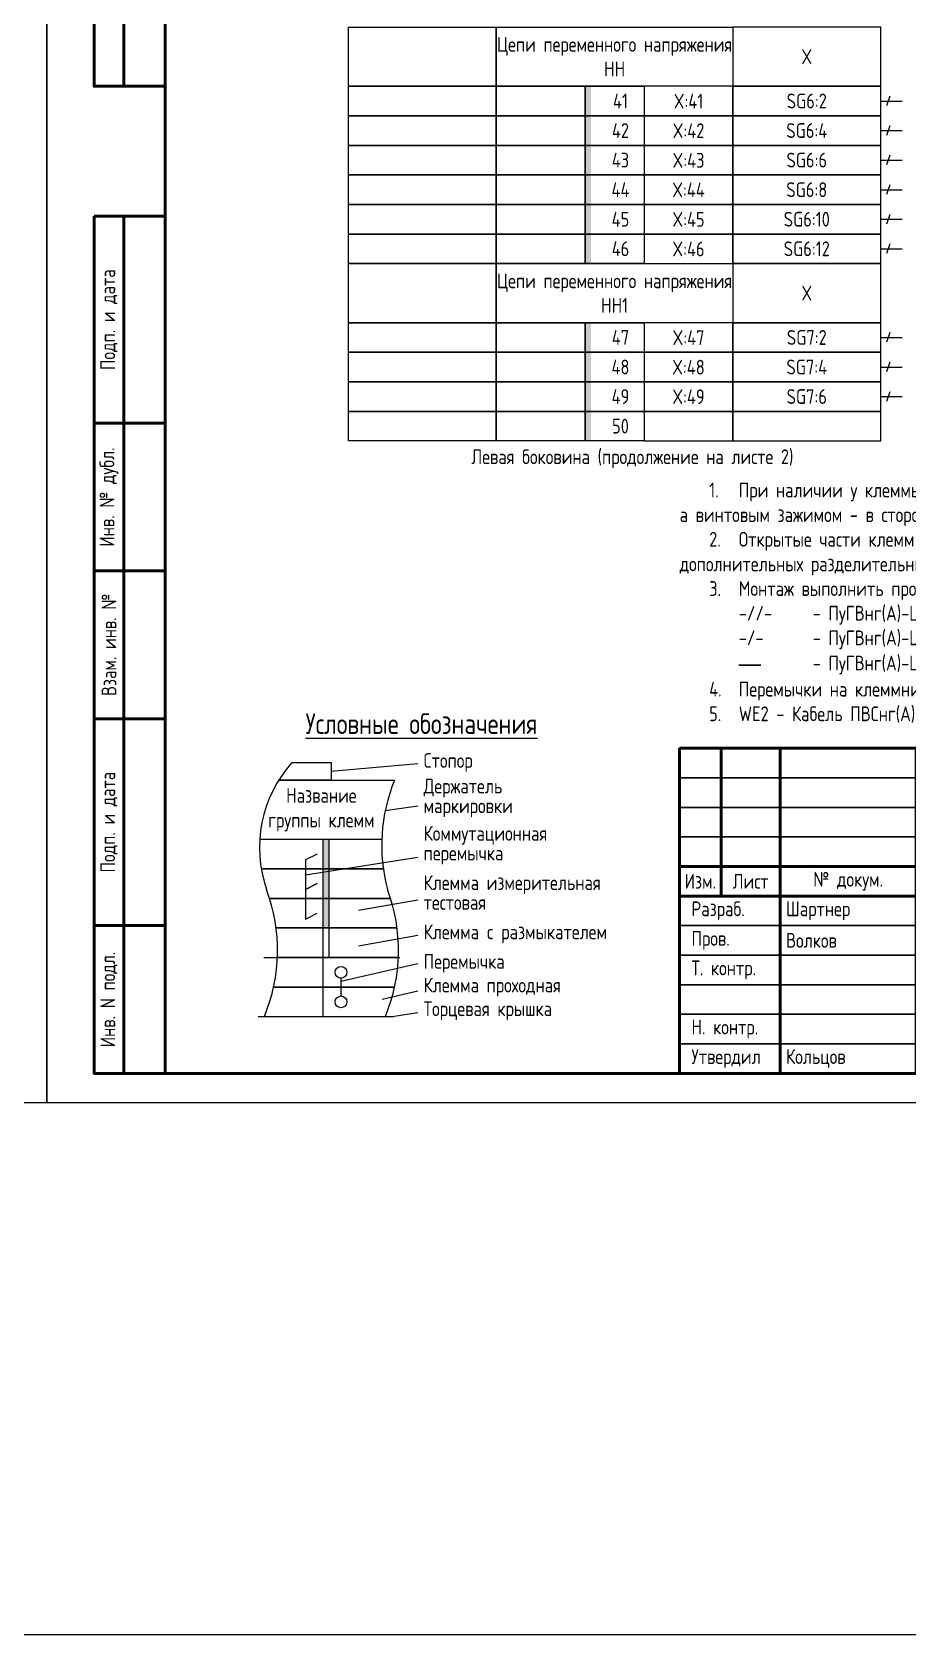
# Model space of a CAD drawing. Header units: millimetres. Extents: x -1117 to 2934, y -90 to 586.
# Drawn here: x 2097.5 to 2245.6, y -90 to 181.2 of the extents above; entities that cross this region are included whole.
import ezdxf

# ---------------------------------------------------------------- set-up
doc = ezdxf.new("R2010")
doc.units = ezdxf.units.MM
doc.styles.add('Gost_type_A', font='GOST_A.TTF')

# ---------------------------------------------------------------- blocks, each defined once
blk = doc.blocks.new('Штамп левый верхний')
at = {"lineweight": 50}
for points in [[(-12, 0), (-7, 0), (-7, -60), (-12, -60)], [(-7, 0), (0, 0), (0, -60), (-7, -60)], [(-12, -60), (-7, -60), (-7, -120), (-12, -120)], [(-7, -60), (0, -60), (0, -120), (-7, -120)]]:
    blk.add_lwpolyline(points, close=True, dxfattribs=at)
at = {"char_height": 2.5, "width": 60, "attachment_point": 5, "rotation": 90, "style": 'Gost_type_A'}
for s, insert in [('Перв. примен.', (-9.5, -30)), ('Справ. №', (-9.5, -90))]:
    blk.add_mtext(s, dxfattribs=dict(at, insert=insert))
blk = doc.blocks.new('Штамп левый нижний')
at = {"lineweight": 50}
for points in [[(-12, 145), (-7, 145), (-7, 110), (-12, 110)], [(-7, 145), (0, 145), (0, 110), (-7, 110)], [(-12, 110), (-7, 110), (-7, 85), (-12, 85)], [(-7, 110), (0, 110), (0, 85), (-7, 85)], [(-12, 85), (-7, 85), (-7, 60), (-12, 60)], [(-7, 85), (0, 85), (0, 60), (-7, 60)], [(-12, 60), (-7, 60), (-7, 25), (-12, 25)], [(-7, 60), (0, 60), (0, 25), (-7, 25)], [(-12, 25), (-7, 25), (-7, 0), (-12, 0)], [(-7, 25), (0, 25), (0, 0), (-7, 0)]]:
    blk.add_lwpolyline(points, close=True, dxfattribs=at)
at = {"char_height": 2.5, "attachment_point": 5, "rotation": 90, "style": 'Gost_type_A'}
for s, insert, width in [('Подп. и дата', (-9.5, 127.5), 35), ('Инв. № дубл.', (-9.5, 97.5), 25), ('Взам. инв. №', (-9.5, 72.5), 25), ('Подп. и дата', (-9.5, 42.5), 35), ('Инв. N подл.', (-9.5, 12.5), 25)]:
    blk.add_mtext(s, dxfattribs=dict(at, insert=insert, width=width))
blk = doc.blocks.new('Штамп большой нижний')
at = {"lineweight": 50}
for points in [[(-185, 55), (-178, 55), (-178, 35), (-185, 35)], [(-178, 55), (-168, 55), (-168, 35), (-178, 35)], [(-168, 55), (-145, 55), (-145, 35), (-168, 35)], [(-185, 35), (-178, 35), (-178, 30), (-185, 30)], [(-178, 35), (-168, 35), (-168, 30), (-178, 30)], [(-168, 35), (-145, 35), (-145, 30), (-168, 30)], [(-185, 30), (-168, 30), (-168, 0), (-185, 0)], [(-168, 30), (-145, 30), (-145, 0), (-168, 0)]]:
    blk.add_lwpolyline(points, close=True, dxfattribs=at)
for points in [[(-185, 55), (-178, 55), (-178, 50), (-185, 50)], [(-178, 55), (-168, 55), (-168, 50), (-178, 50)], [(-168, 55), (-145, 55), (-145, 50), (-168, 50)], [(-185, 50), (-178, 50), (-178, 45), (-185, 45)], [(-178, 50), (-168, 50), (-168, 45), (-178, 45)], [(-168, 50), (-145, 50), (-145, 45), (-168, 45)], [(-185, 45), (-178, 45), (-178, 40), (-185, 40)], [(-178, 45), (-168, 45), (-168, 40), (-178, 40)], [(-168, 45), (-145, 45), (-145, 40), (-168, 40)], [(-185, 40), (-178, 40), (-178, 35), (-185, 35)], [(-178, 40), (-168, 40), (-168, 35), (-178, 35)], [(-168, 40), (-145, 40), (-145, 35), (-168, 35)], [(-185, 30), (-168, 30), (-168, 25), (-185, 25)], [(-168, 30), (-145, 30), (-145, 25), (-168, 25)], [(-185, 25), (-168, 25), (-168, 20), (-185, 20)], [(-168, 25), (-145, 25), (-145, 20), (-168, 20)], [(-185, 20), (-168, 20), (-168, 15), (-185, 15)], [(-168, 20), (-145, 20), (-145, 15), (-168, 15)], [(-185, 15), (-168, 15), (-168, 10), (-185, 10)], [(-168, 15), (-145, 15), (-145, 10), (-168, 10)], [(-185, 10), (-168, 10), (-168, 5), (-185, 5)], [(-168, 10), (-145, 10), (-145, 5), (-168, 5)], [(-185, 5), (-168, 5), (-168, 0), (-185, 0)], [(-168, 5), (-145, 5), (-145, 0), (-168, 0)]]:
    blk.add_lwpolyline(points, close=True)
at = {"char_height": 2.5, "style": 'Gost_type_A'}
for s, insert, width, attachment_point in [('Изм.', (-181.5, 32.5), 7, 5), ('Лист', (-173, 32.5), 10, 5), ('№ докум.', (-156.5, 32.5), 23, 5), ('\\pxl0.8;Разраб.', (-185, 27.5), 17, 4), ('\\pxl0.8;Пров.', (-185, 22.5), 17, 4), ('\\pxl0.8;Т. контр.', (-185, 17.5), 17, 4), ('\\pxl0.8;Н. контр.', (-185, 7.5), 17, 4), ('\\pxl0.8;Утвердил', (-185, 2.5), 17, 4)]:
    blk.add_mtext(s, dxfattribs=dict(at, insert=insert, width=width, attachment_point=attachment_point))
blk = doc.blocks.new('Формат_А3')
blk.add_lwpolyline([(-420, 297), (0, 297), (0, 0), (-420, 0)], close=True)

msp = doc.modelspace()

# ---------------------------------------------------------------- hatches: boundary and pattern name
h = msp.add_hatch(color=7)
h.dxf.hatch_style = 1
h.paths.add_polyline_path([(2192, 172), (2191, 172), (2191, 142), (2192, 142)])
h = msp.add_hatch(color=7)
h.dxf.hatch_style = 1
h.paths.add_polyline_path([(2192, 132), (2191, 132), (2191, 112), (2192, 112)])
h = msp.add_hatch(color=256)
h.dxf.hatch_style = 1
h.paths.add_polyline_path([(2147.71, 44.6), (2146.71, 44.6), (2146.71, 29.6), (2147.71, 29.6)])

# ---------------------------------------------------------------- linework, layer by layer
for p, q in [((2241, 169.5), (2244.62, 169.5)), ((2242.54, 170.31), (2241.96, 168.69)), ((2241, 164.5), (2244.62, 164.5)), ((2242.54, 165.31), (2241.96, 163.69)), ((2242.54, 160.31), (2241.96, 158.69)), ((2241, 159.5), (2244.62, 159.5)), ((2242.54, 155.31), (2241.96, 153.69)), ((2241, 154.5), (2244.62, 154.5)), ((2241, 149.5), (2244.62, 149.5)), ((2242.54, 150.31), (2241.96, 148.69)), ((2241, 144.5), (2244.62, 144.5)), ((2242.54, 145.31), (2241.96, 143.69)), ((2242.54, 130.31), (2241.96, 128.69)), ((2241, 129.5), (2244.62, 129.5)), ((2242.54, 125.31), (2241.96, 123.69)), ((2241, 124.5), (2244.62, 124.5)), ((2241, 119.5), (2244.62, 119.5)), ((2242.54, 120.31), (2241.96, 118.69)), ((2148.07, 56.1), (2162.71, 57.42)), ((2139.21, 54.6), (2158.79, 54.6)), ((2157.22, 49.45), (2162.71, 50.29)), ((2136.19, 44.6), (2156.65, 44.6)), ((2146.71, 14.6), (2146.71, 44.6)), ((2147.71, 39.6), (2147.71, 44.6)), ((2143.71, 38.6), (2162.71, 41.6)), ((2156.91, 39.6), (2136.45, 39.6)), ((2136.45, 39.6), (2156.91, 39.6)), ((2147.71, 24.6), (2147.71, 39.6)), ((2158.13, 34.6), (2137.67, 34.6)), ((2137.67, 34.6), (2158.13, 34.6)), ((2152.71, 32.6), (2162.71, 34.37)), ((2159.22, 29.6), (2138.76, 29.6)), ((2138.76, 29.6), (2159.22, 29.6)), ((2159.22, 29.6), (2138.76, 29.6)), ((2138.76, 29.6), (2159.22, 29.6)), ((2152.71, 26.6), (2162.71, 28.37)), ((2136.71, 24.6), (2159.71, 24.6)), ((2159.43, 24.6), (2138.97, 24.6)), ((2138.97, 24.6), (2159.43, 24.6)), ((2149.71, 20.6), (2162.71, 23.6)), ((2158.79, 19.6), (2138.33, 19.6)), ((2138.33, 19.6), (2158.79, 19.6)), ((2149.74, 19.6), (2149.74, 21.1)), ((2149.74, 18.1), (2149.74, 19.6)), ((2156.71, 17.56), (2162.71, 18.94)), ((2135.71, 14.6), (2158.71, 14.6)), ((2136.78, 14.6), (2157.24, 14.6)), ((2162.71, 15.27), (2158.71, 14.6))]:
    msp.add_line(p, q)
for points in [[(-1117.42, 586), (2934.29, 586), (2934.29, -90), (-1117.42, -90)], [(2397, 420), (2397, 0), (2100, 0), (2100, 420)], [(2151, 182), (2176, 182), (2176, 172), (2151, 172)], [(2176, 182), (2216, 182), (2216, 172), (2176, 172)], [(2241, 182), (2216, 182), (2216, 172), (2241, 172)], [(2151, 172), (2176, 172), (2176, 167), (2151, 167)], [(2176, 172), (2191, 172), (2191, 167), (2176, 167)], [(2191, 172), (2201, 172), (2201, 167), (2191, 167)], [(2216, 172), (2201, 172), (2201, 167), (2216, 167)], [(2241, 172), (2216, 172), (2216, 167), (2241, 167)], [(2151, 167), (2176, 167), (2176, 162), (2151, 162)], [(2176, 167), (2191, 167), (2191, 162), (2176, 162)], [(2191, 167), (2201, 167), (2201, 162), (2191, 162)], [(2216, 167), (2201, 167), (2201, 162), (2216, 162)], [(2241, 167), (2216, 167), (2216, 162), (2241, 162)], [(2151, 162), (2176, 162), (2176, 157), (2151, 157)], [(2176, 162), (2191, 162), (2191, 157), (2176, 157)], [(2191, 162), (2201, 162), (2201, 157), (2191, 157)], [(2216, 162), (2201, 162), (2201, 157), (2216, 157)], [(2241, 162), (2216, 162), (2216, 157), (2241, 157)], [(2151, 157), (2176, 157), (2176, 152), (2151, 152)], [(2176, 157), (2191, 157), (2191, 152), (2176, 152)], [(2191, 157), (2201, 157), (2201, 152), (2191, 152)], [(2216, 157), (2201, 157), (2201, 152), (2216, 152)], [(2241, 157), (2216, 157), (2216, 152), (2241, 152)], [(2151, 152), (2176, 152), (2176, 147), (2151, 147)], [(2176, 152), (2191, 152), (2191, 147), (2176, 147)], [(2191, 152), (2201, 152), (2201, 147), (2191, 147)], [(2216, 152), (2201, 152), (2201, 147), (2216, 147)], [(2241, 152), (2216, 152), (2216, 147), (2241, 147)], [(2151, 147), (2176, 147), (2176, 142), (2151, 142)], [(2176, 147), (2191, 147), (2191, 142), (2176, 142)], [(2191, 147), (2201, 147), (2201, 142), (2191, 142)], [(2216, 147), (2201, 147), (2201, 142), (2216, 142)], [(2241, 147), (2216, 147), (2216, 142), (2241, 142)], [(2151, 142), (2176, 142), (2176, 132), (2151, 132)], [(2176, 142), (2216, 142), (2216, 132), (2176, 132)], [(2241, 142), (2216, 142), (2216, 132), (2241, 132)], [(2151, 132), (2176, 132), (2176, 127), (2151, 127)], [(2176, 132), (2191, 132), (2191, 127), (2176, 127)], [(2191, 132), (2201, 132), (2201, 127), (2191, 127)], [(2216, 132), (2201, 132), (2201, 127), (2216, 127)], [(2241, 132), (2216, 132), (2216, 127), (2241, 127)], [(2151, 127), (2176, 127), (2176, 122), (2151, 122)], [(2176, 127), (2191, 127), (2191, 122), (2176, 122)], [(2191, 127), (2201, 127), (2201, 122), (2191, 122)], [(2216, 127), (2201, 127), (2201, 122), (2216, 122)], [(2241, 127), (2216, 127), (2216, 122), (2241, 122)], [(2151, 122), (2176, 122), (2176, 117), (2151, 117)], [(2176, 122), (2191, 122), (2191, 117), (2176, 117)], [(2191, 122), (2201, 122), (2201, 117), (2191, 117)], [(2216, 122), (2201, 122), (2201, 117), (2216, 117)], [(2241, 122), (2216, 122), (2216, 117), (2241, 117)], [(2151, 117), (2176, 117), (2176, 112), (2151, 112)], [(2176, 117), (2191, 117), (2191, 112), (2176, 112)], [(2191, 117), (2201, 117), (2201, 112), (2191, 112)], [(2216, 117), (2201, 117), (2201, 112), (2216, 112)], [(2241, 117), (2216, 117), (2216, 112), (2241, 112)]]:
    msp.add_lwpolyline(points, close=True)
at = {"lineweight": 50}
msp.add_lwpolyline([(2392, 415), (2392, 5), (2120, 5), (2120, 415)], close=True, dxfattribs=at)
for points in [[(2141.46, 57.6), (2148.07, 57.6), (2148.07, 54.6), (2139.21, 54.6)], [(2145.71, 42.1), (2143.71, 41.1), (2143.71, 36.1), (2145.71, 37.1)], [(2145.71, 37.1), (2143.71, 36.1), (2143.71, 31.1), (2145.71, 32.1)]]:
    msp.add_lwpolyline(points)
for centre in [(2149.74, 22.1), (2149.74, 17.1)]:
    msp.add_circle(centre, 1)
for centre, radius, start, end in [((2157.55, 43.2), 21.6, 138.181, 199.2333), ((2185.64, 43.61), 29.02, 157.7321, 195.0211), ((2109.46, 25.83), 29.54, 337.6521, 20.3143), ((2129.92, 25.83), 29.54, 337.6521, 20.3143)]:
    msp.add_arc(centre, radius, start, end)

# ---------------------------------------------------------------- block references
at = {"color": 1}
for name, p in [('Формат_А3', (2100, 0)), ('Штамп левый верхний', (2120, 292)), ('Штамп левый нижний', (2120, 5))]:
    msp.add_blockref(name, p, dxfattribs=at)
msp.add_blockref('Штамп большой нижний', (2392, 5))

# ---------------------------------------------------------------- texts
at = {"style": 'Gost_type_A'}
for s, insert, char_height, width, attachment_point in [('Цепи переменного напряжения НН', (2196, 177), 2.5, 40, 5), ('X', (2228.5, 177), 2.5, 25, 5), ('SG6:2', (2228.5, 169.5), 2.5, 25, 5), ('SG6:4', (2228.5, 164.5), 2.5, 25, 5), ('SG6:6', (2228.5, 159.5), 2.5, 25, 5), ('SG6:8', (2228.5, 154.5), 2.5, 25, 5), ('SG6:10', (2228.5, 149.5), 2.5, 25, 5), ('SG6:12', (2228.5, 144.5), 2.5, 25, 5), ('Цепи переменного напряжения НН1', (2196, 137), 2.5, 40, 5), ('X', (2228.5, 137), 2.5, 25, 5), ('SG7:2', (2228.5, 129.5), 2.5, 25, 5), ('SG7:4', (2228.5, 124.5), 2.5, 25, 5), ('SG7:6', (2228.5, 119.5), 2.5, 25, 5), ('Левая боковина (продолжение на листе 2)', (2199.01, 108.98), 2.5, 90, 5), ('\\pxi2,ql,t4;1.^IПри наличии у клеммы и пружинного и винтового зажима, установить пружинным зажимом в сторону внутреннего монтажа шкафа, а винтовым зажимом - в сторону подключения внешних кабелей.\\P2.^IОткрытые части клемм закрыть соответствующими концевыми крышками. На данной схеме показаны только места установок дополнительных разделительных крышек и пластин (в зависимости от типа клемм).\\P{\\A1;3.^IМонтаж выполнить проводом:\\P\\pi0,l4,q*,t4,9;-//-^I- ПуГВнг(А)-LS 1х2,5 белый;\\P\\pi2.42857,l1.57143,ql,t1.57143,9;-/-  ^I- ПуГВнг(А)-LS 1х1,5 белый; \\P\\pi-5,l9,q*,t9;\\fArial|b0|i0|c0|p34;\\H1.08333x;―^I\\fGOST type A|b0|i0|c204|p34;\\H0.92308x;- ПуГВнг(А)-LS 1x0,75 белый.\\A0;\\fMS Shell Dlg 2|b0|i0|c204|p0;\\H0.70834x;\\P\\pi2,l0,ql,t4;\\A1;\\fGOST type A|b0|i0|c204|p34;\\H1.41176x;4.^IПеремычки на клеммнике выполнить проводом ПуГВнг(А)-LS 1х1,5 белый;\\P5.^IWE2 - Кабель ПВСнг(А)-LS 2x0,75.}', (2207, 64), 2.5, 183, 7), ('{\\LУсловные обозначения}', (2163.35, 64.16), 3.5, 75, 5), ('Название группы клемм', (2146.42, 49.6), 2.5, 20.4592, 5), ('Шартнер', (2225, 32.5), 2.5, 22, 4), ('Волков', (2225, 27.5), 2.5, 22, 4), ('Кольцов', (2225, 7.5), 2.5, 22, 4)]:
    msp.add_mtext(s, dxfattribs=dict(at, insert=insert, char_height=char_height, width=width, attachment_point=attachment_point))
at = {"ltscale": 10, "char_height": 2.5, "attachment_point": 5, "style": 'Gost_type_A'}
for s, insert, width in [('41', (2197, 169.5), 8), ('X:41', (2208.5, 169.47), 15), ('42', (2197, 164.5), 8), ('X:42', (2208.5, 164.47), 15), ('43', (2197, 159.5), 8), ('X:43', (2208.5, 159.47), 15), ('44', (2197, 154.5), 8), ('X:44', (2208.5, 154.47), 15), ('45', (2197, 149.5), 8), ('X:45', (2208.5, 149.47), 15), ('46', (2197, 144.5), 8), ('X:46', (2208.5, 144.47), 15), ('47', (2197, 129.5), 8), ('X:47', (2208.5, 129.47), 15), ('48', (2197, 124.5), 8), ('X:48', (2208.5, 124.47), 15), ('49', (2197, 119.5), 8), ('X:49', (2208.5, 119.47), 15), ('50', (2197, 114.5), 8)]:
    msp.add_mtext(s, dxfattribs=dict(at, insert=insert, width=width))
at = {"char_height": 2.5, "attachment_point": 4, "line_spacing_factor": 0.8, "style": 'Gost_type_A'}
for s, insert, width in [('Стопор', (2163.71, 57.6), 44), ('Держатель\\Pмаркировки', (2163.71, 51.6), 38.7538), ('Коммутационная\\Pперемычка', (2163.71, 43.6), 44), ('Клемма измерительная\\Pтестовая', (2163.71, 35.6), 55.1103), ('Клемма c размыкателем', (2163.71, 28.6), 55.1103), ('Перемычка', (2163.71, 23.6), 49.9213), ('Клемма проходная', (2163.71, 19.6), 44), ('Торцевая крышка', (2163.71, 15.6), 44)]:
    msp.add_mtext(s, dxfattribs=dict(at, insert=insert, width=width))

doc.saveas('drawing.dxf')
